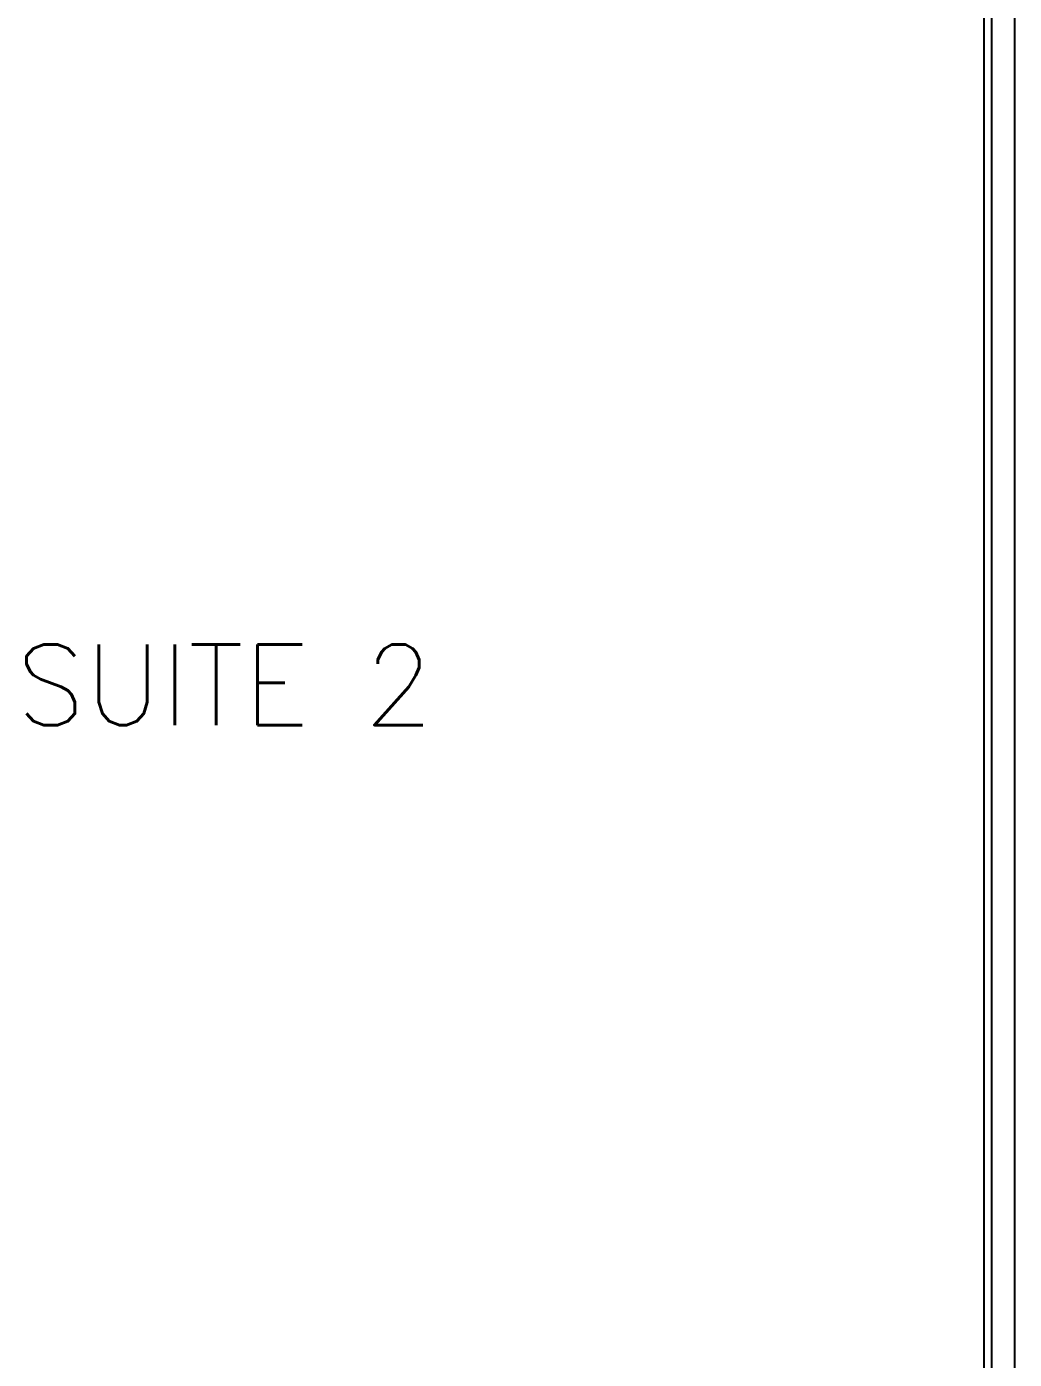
# Model space of a CAD drawing. Header units: millimetres. Extents: x 188.6 to 263.2, y 40.1 to 120.1.
# Drawn here: x 238.507 to 240.473, y 72.829 to 75.481 of the extents above; entities that cross this region are included whole.
import ezdxf

# ---------------------------------------------------------------- set-up
doc = ezdxf.new("R2010")
doc.units = ezdxf.units.MM
doc.layers.add('ARQ', color=8, linetype='Continuous')
doc.layers.add('ARQ-TXT', color=8, linetype='Continuous')
doc.styles.add('60-75', font='romans.shx', dxfattribs={"height": 0.12})

msp = doc.modelspace()

# ---------------------------------------------------------------- linework, layer by layer
at = {"layer": 'ARQ'}
for p, q in [((240.4732, 77.0313), (240.4732, 70.5153)), ((240.4732, 77.0313), (240.4732, 70.5153)), ((240.4282, 72.1246), (240.4282, 75.6946)), ((240.4282, 72.1246), (240.4282, 75.6946)), ((240.4132, 72.1396), (240.4132, 75.6796)), ((240.4132, 72.1396), (240.4132, 75.6796))]:
    msp.add_line(p, q, dxfattribs=at)

# ---------------------------------------------------------------- texts
at = {"layer": 'ARQ-TXT', "style": '60-75'}
msp.add_text('SUITE 2', height=0.16, dxfattribs=at).set_placement((238.486, 74.0916))

doc.saveas('drawing.dxf')
